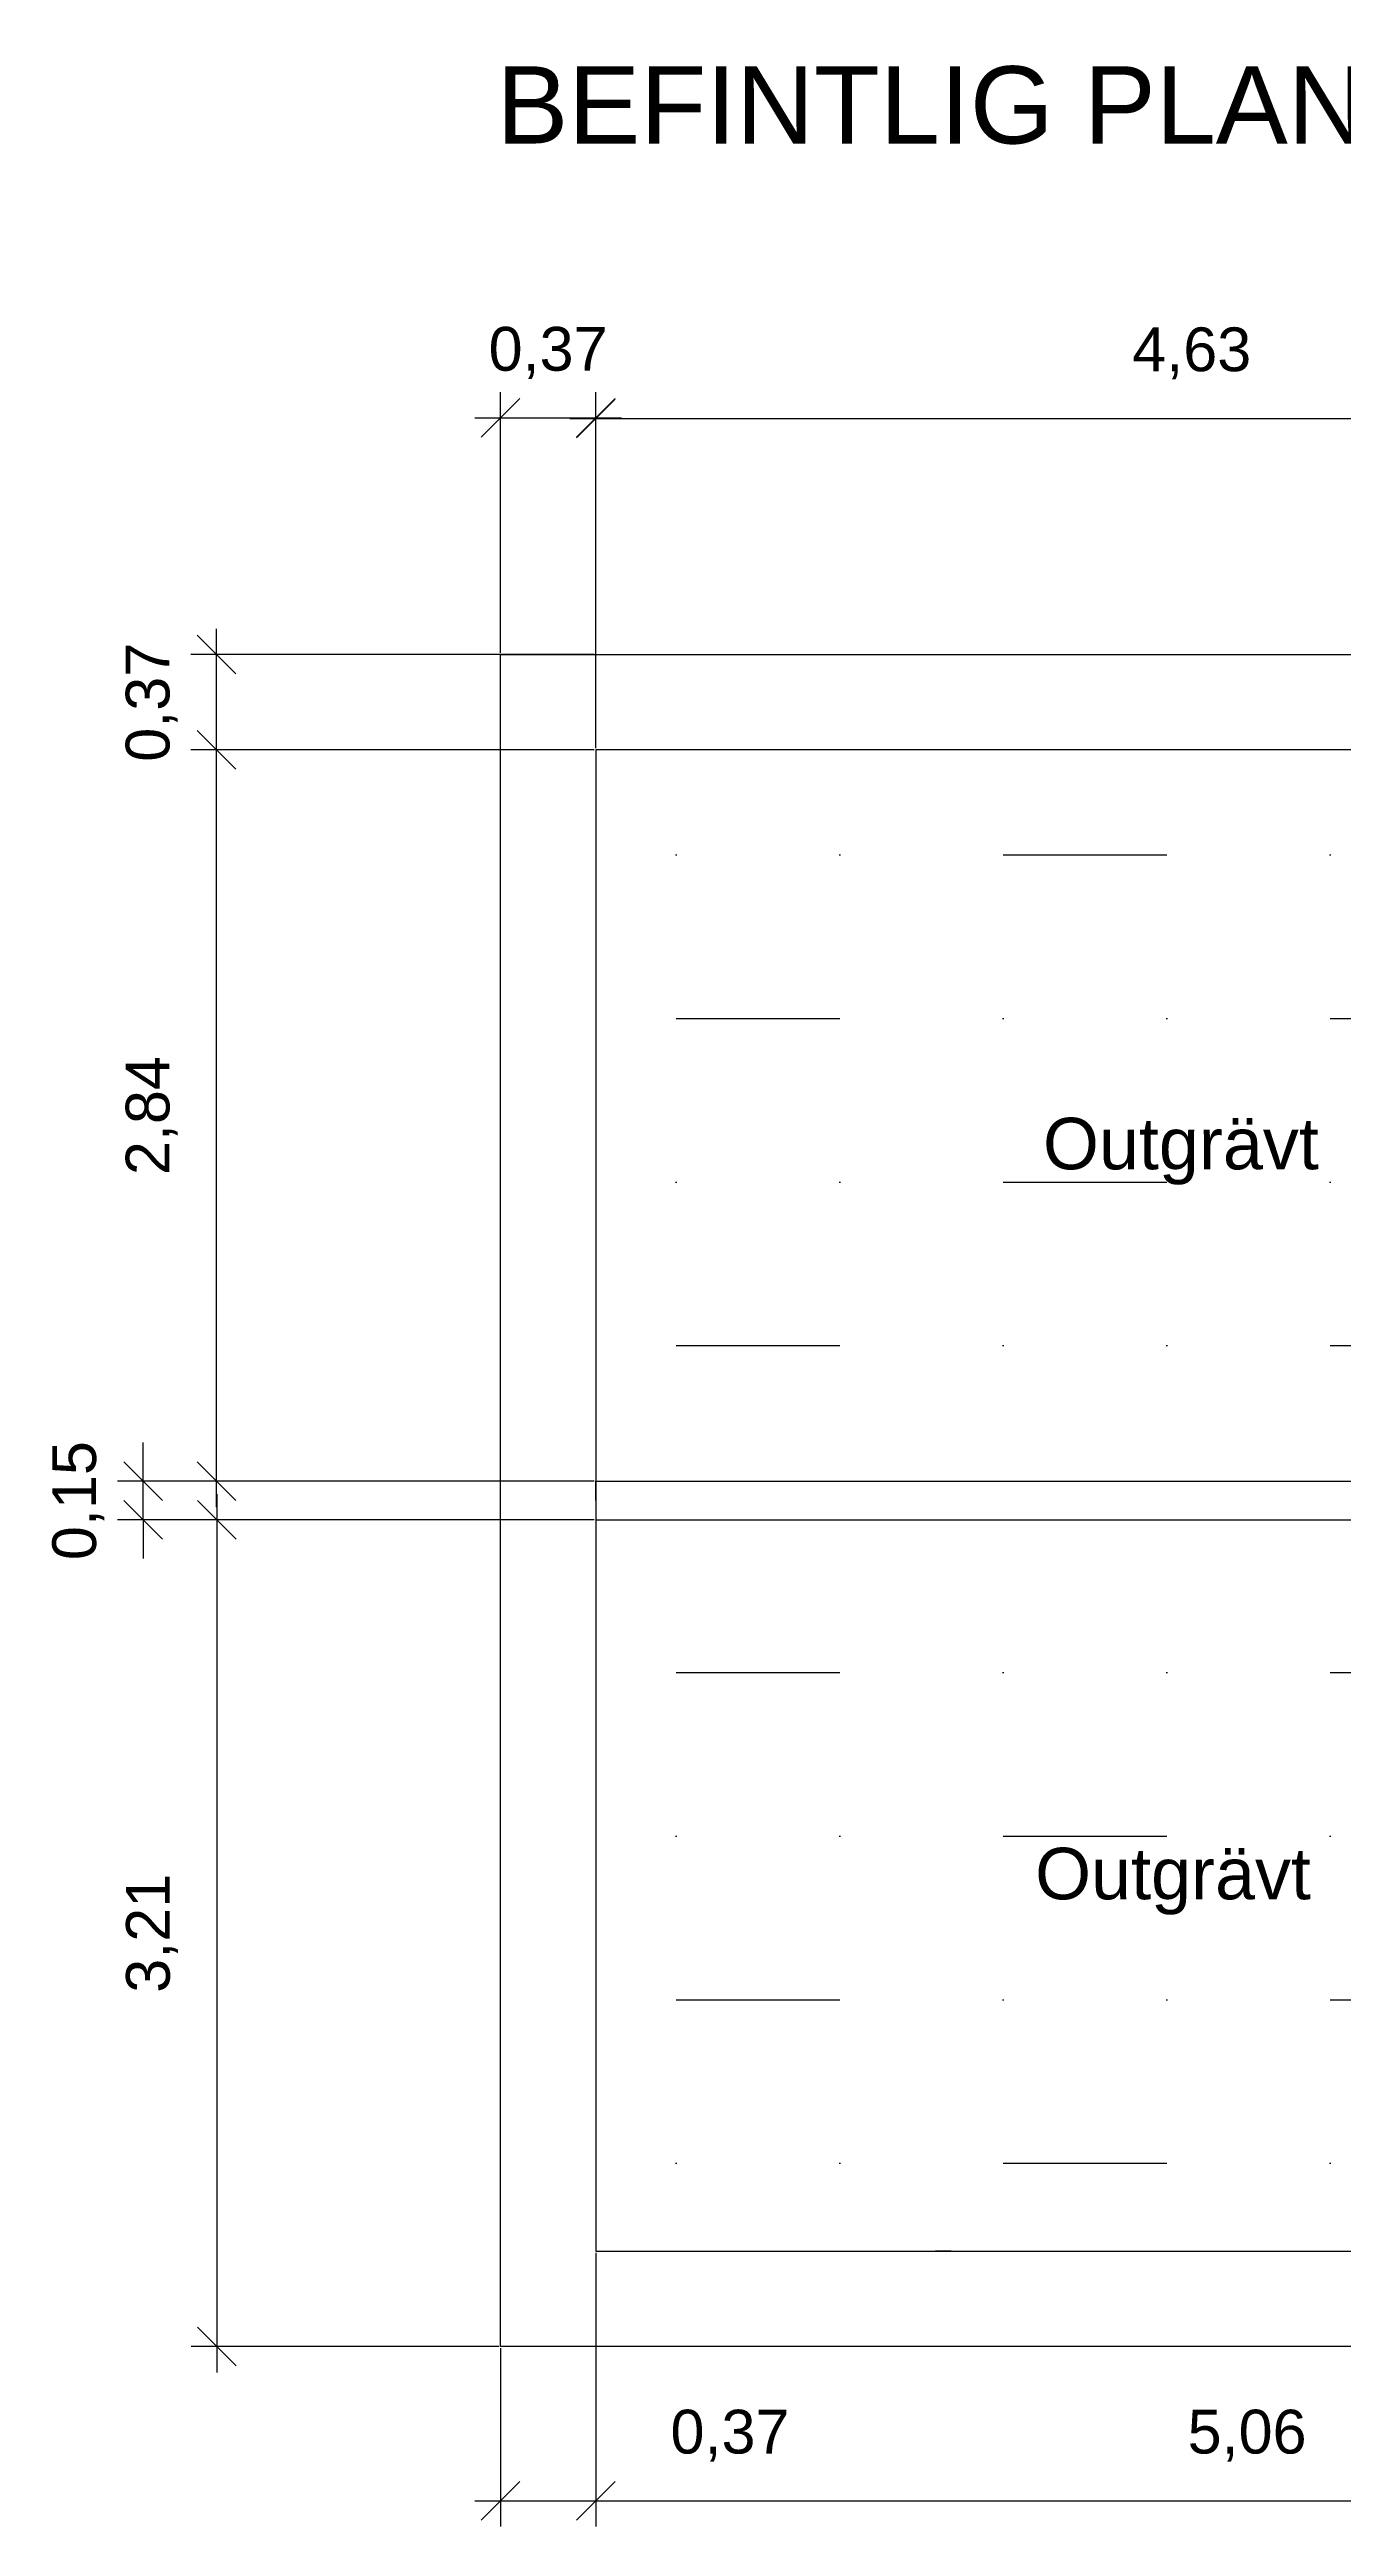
# Model space of a CAD drawing. Header units: millimetres. Extents: x -60009 to 113281, y -58228 to 411188.
# Drawn here: x 73529 to 78555, y 2685 to 12303 of the extents above; entities that cross this region are included whole.
import ezdxf

# ---------------------------------------------------------------- set-up
doc = ezdxf.new("R2010")
doc.units = ezdxf.units.MM
doc.layers.get('0').update_dxf_attribs({"color": 1})
for name, color, linetype in [('Angivelser', 7, 'Continuous'), ('Grundritningar', 1, 'Continuous'), ('Mått', 4, 'Continuous'), ('Rumsangivelser', 7, 'Continuous')]:
    doc.layers.add(name, color=color, linetype=linetype)
doc.styles.get("Standard").update_dxf_attribs({"font": 'Arial.ttf', "height": 170})
doc.dimstyles.new('ISO-25', dxfattribs={"dimscale": 10, "dimtxt": 2.5, "dimasz": 15, "dimexe": 10, "dimexo": 0.625, "dimgap": 15, "dimtad": 1, "dimlfac": 0.001, "dimtxsty": 'Standard', "dimblk": 'OBLIQUE', "dimblk1": 'OBLIQUE', "dimblk2": 'OBLIQUE', "dimcen": 20, "dimdle": 10, "dimadec": 0, "dimazin": 0, "dimtfac": 1, "dimtmove": 0, "dimatfit": 3, "dimldrblk": 'OPEN90', "dimfxl": 1, "dimarcsym": 0})

# ---------------------------------------------------------------- blocks, each defined once
blk = doc.blocks.new('_Oblique')
at = {"color": 0, "linetype": 'ByBlock', "lineweight": -2}
blk.add_line((-0.5, -0.5), (0.5, 0.5), dxfattribs=at)
blk = doc.blocks.new('*D43')
at = {"layer": 'Defpoints', "color": 0, "transparency": 16777216}
for p in [(75650.7, 6593.7), (74179.4, 3383.7), (75280.7, 3383.7)]:
    blk.add_point(p, dxfattribs=at)
at = {"layer": 'Mått', "color": 0, "lineweight": -2, "transparency": 16777216}
for p, q in [((74179.4, 6693.7), (74179.4, 3283.7)), ((75644.5, 6593.7), (74079.4, 6593.7)), ((75274.5, 3383.7), (74079.4, 3383.7))]:
    blk.add_line(p, q, dxfattribs=at)
at = {"layer": 'Mått', "color": 0, "lineweight": -2, "transparency": 16777216, "xscale": 150, "yscale": 150, "zscale": 150}
for p, rotation in [((74179.4, 6593.7), 90), ((74179.4, 3383.7), 270)]:
    blk.add_blockref('_Oblique', p, dxfattribs=dict(at, rotation=rotation))
at = {"layer": 'Mått', "color": 0, "transparency": 16777216, "insert": (73927, 4988.7), "char_height": 170, "attachment_point": 5, "rotation": 90}
blk.add_mtext('3,21', dxfattribs=at)
blk = doc.blocks.new('_Open90')
at = {"color": 0, "linetype": 'ByBlock', "lineweight": -2}
for p, q in [((0, 0), (-1, 0)), ((-0.5, 0.5), (0, 0)), ((0, 0), (-0.5, -0.5))]:
    blk.add_line(p, q, dxfattribs=at)
blk = doc.blocks.new('*D59')
at = {"layer": 'Defpoints', "color": 0, "transparency": 16777216}
for p in [(75650.7, 3753.7), (75280.7, 3383.7), (75650.7, 2785.4)]:
    blk.add_point(p, dxfattribs=at)
at = {"layer": 'Mått', "color": 0, "lineweight": -2, "transparency": 16777216}
for p, q in [((75650.7, 3747.5), (75650.7, 2685.4)), ((75280.7, 3377.5), (75280.7, 2685.4)), ((75180.7, 2785.4), (75650.7, 2785.4)), ((75650.7, 2785.4), (76543.7, 2785.4))]:
    blk.add_line(p, q, dxfattribs=at)
at = {"layer": 'Mått', "color": 0, "lineweight": -2, "transparency": 16777216, "xscale": 150, "yscale": 150, "zscale": 150, "rotation": 180}
blk.add_blockref('_Oblique', (75280.7, 2785.4), dxfattribs=at)
at = {"layer": 'Mått', "color": 0, "lineweight": -2, "transparency": 16777216, "xscale": 150, "yscale": 150, "zscale": 150}
blk.add_blockref('_Oblique', (75650.7, 2785.4), dxfattribs=at)
at = {"layer": 'Mått', "color": 0, "transparency": 16777216, "insert": (76172.2, 3037.7), "char_height": 170, "attachment_point": 5}
blk.add_mtext('0,37', dxfattribs=at)
blk = doc.blocks.new('*D60')
at = {"layer": 'Defpoints', "color": 0, "transparency": 16777216}
for p in [(75650.7, 3383.7), (80710.7, 3383.7), (80710.7, 2785.4)]:
    blk.add_point(p, dxfattribs=at)
at = {"layer": 'Mått', "color": 0, "lineweight": -2, "transparency": 16777216}
for p, q in [((75650.7, 3377.5), (75650.7, 2685.4)), ((80710.7, 3377.5), (80710.7, 2685.4)), ((75550.7, 2785.4), (80810.7, 2785.4))]:
    blk.add_line(p, q, dxfattribs=at)
at = {"layer": 'Mått', "color": 0, "lineweight": -2, "transparency": 16777216, "xscale": 150, "yscale": 150, "zscale": 150, "rotation": 180}
blk.add_blockref('_Oblique', (75650.7, 2785.4), dxfattribs=at)
at = {"layer": 'Mått', "color": 0, "lineweight": -2, "transparency": 16777216, "xscale": 150, "yscale": 150, "zscale": 150}
blk.add_blockref('_Oblique', (80710.7, 2785.4), dxfattribs=at)
at = {"layer": 'Mått', "color": 0, "transparency": 16777216, "insert": (78180.7, 3037.7), "char_height": 170, "attachment_point": 5}
blk.add_mtext('5,06', dxfattribs=at)
blk = doc.blocks.new('*D69')
at = {"layer": 'Defpoints', "color": 0, "transparency": 16777216}
for p in [(73893.1, 6743.7), (75650.7, 6743.7), (75650.7, 6593.7)]:
    blk.add_point(p, dxfattribs=at)
at = {"layer": 'Mått', "color": 0, "lineweight": -2, "transparency": 16777216}
for p, q in [((73893.1, 6743.7), (73893.1, 6893.7)), ((75644.5, 6743.7), (73793.1, 6743.7)), ((73893.1, 6593.7), (73893.1, 6743.7)), ((75644.5, 6593.7), (73793.1, 6593.7)), ((73893.1, 6593.7), (73893.1, 6443.7))]:
    blk.add_line(p, q, dxfattribs=at)
at = {"layer": 'Mått', "color": 0, "lineweight": -2, "transparency": 16777216, "xscale": 150, "yscale": 150, "zscale": 150}
for p, rotation in [((73893.1, 6743.7), 270), ((73893.1, 6593.7), 90)]:
    blk.add_blockref('_Oblique', p, dxfattribs=dict(at, rotation=rotation))
at = {"layer": 'Mått', "color": 0, "transparency": 16777216, "insert": (73640.7, 6668.7), "char_height": 170, "attachment_point": 5, "rotation": 90}
blk.add_mtext('0,15', dxfattribs=at)
blk = doc.blocks.new('*D70')
at = {"layer": 'Defpoints', "color": 0, "transparency": 16777216}
for p in [(74178.1, 9583.7), (75650.7, 9583.7), (75650.7, 6743.7)]:
    blk.add_point(p, dxfattribs=at)
at = {"layer": 'Mått', "color": 0, "lineweight": -2, "transparency": 16777216}
for p, q in [((74178.1, 6643.7), (74178.1, 9683.7)), ((75644.5, 9583.7), (74078.1, 9583.7)), ((75644.5, 6743.7), (74078.1, 6743.7))]:
    blk.add_line(p, q, dxfattribs=at)
at = {"layer": 'Mått', "color": 0, "lineweight": -2, "transparency": 16777216, "xscale": 150, "yscale": 150, "zscale": 150}
for p, rotation in [((74178.1, 9583.7), 90), ((74178.1, 6743.7), 270)]:
    blk.add_blockref('_Oblique', p, dxfattribs=dict(at, rotation=rotation))
at = {"layer": 'Mått', "color": 0, "transparency": 16777216, "insert": (73925.7, 8163.7), "char_height": 170, "attachment_point": 5, "rotation": 90}
blk.add_mtext('2,84', dxfattribs=at)
blk = doc.blocks.new('*D71')
at = {"layer": 'Defpoints', "color": 0, "transparency": 16777216}
for p in [(74178.2, 9953.7), (75650.7, 9953.7), (75650.7, 9583.7)]:
    blk.add_point(p, dxfattribs=at)
at = {"layer": 'Mått', "color": 0, "lineweight": -2, "transparency": 16777216}
for p, q in [((74178.2, 9483.7), (74178.2, 10053.7)), ((75644.5, 9953.7), (74078.2, 9953.7)), ((75644.5, 9583.7), (74078.2, 9583.7))]:
    blk.add_line(p, q, dxfattribs=at)
at = {"layer": 'Mått', "color": 0, "lineweight": -2, "transparency": 16777216, "xscale": 150, "yscale": 150, "zscale": 150}
for p, rotation in [((74178.2, 9953.7), 90), ((74178.2, 9583.7), 270)]:
    blk.add_blockref('_Oblique', p, dxfattribs=dict(at, rotation=rotation))
at = {"layer": 'Mått', "color": 0, "transparency": 16777216, "insert": (73925.8, 9768.7), "char_height": 170, "attachment_point": 5, "rotation": 90}
blk.add_mtext('0,37', dxfattribs=at)
blk = doc.blocks.new('*D72')
at = {"layer": 'Defpoints', "color": 0, "transparency": 16777216}
for p in [(75650.7, 10872.8), (75280.7, 9953.7), (75650.7, 9583.7)]:
    blk.add_point(p, dxfattribs=at)
at = {"layer": 'Mått', "color": 0, "lineweight": -2, "transparency": 16777216}
for p, q in [((75280.7, 9960), (75280.7, 10972.8)), ((75650.7, 9590), (75650.7, 10972.8)), ((75180.7, 10872.8), (75750.7, 10872.8))]:
    blk.add_line(p, q, dxfattribs=at)
at = {"layer": 'Mått', "color": 0, "lineweight": -2, "transparency": 16777216, "xscale": 150, "yscale": 150, "zscale": 150, "rotation": 180}
blk.add_blockref('_Oblique', (75280.7, 10872.8), dxfattribs=at)
at = {"layer": 'Mått', "color": 0, "lineweight": -2, "transparency": 16777216, "xscale": 150, "yscale": 150, "zscale": 150}
blk.add_blockref('_Oblique', (75650.7, 10872.8), dxfattribs=at)
at = {"layer": 'Mått', "color": 0, "transparency": 16777216, "insert": (75465.7, 11125.2), "char_height": 170, "attachment_point": 5}
blk.add_mtext('0,37', dxfattribs=at)
blk = doc.blocks.new('*D73')
at = {"layer": 'Defpoints', "color": 0, "transparency": 16777216}
for p in [(80280.7, 10870.8), (75650.7, 9953.7), (80280.7, 9583.7)]:
    blk.add_point(p, dxfattribs=at)
at = {"layer": 'Mått', "color": 0, "lineweight": -2, "transparency": 16777216}
for p, q in [((75650.7, 9960), (75650.7, 10970.8)), ((80280.7, 9590), (80280.7, 10970.8)), ((75550.7, 10870.8), (80380.7, 10870.8))]:
    blk.add_line(p, q, dxfattribs=at)
at = {"layer": 'Mått', "color": 0, "lineweight": -2, "transparency": 16777216, "xscale": 150, "yscale": 150, "zscale": 150, "rotation": 180}
blk.add_blockref('_Oblique', (75650.7, 10870.8), dxfattribs=at)
at = {"layer": 'Mått', "color": 0, "lineweight": -2, "transparency": 16777216, "xscale": 150, "yscale": 150, "zscale": 150}
blk.add_blockref('_Oblique', (80280.7, 10870.8), dxfattribs=at)
at = {"layer": 'Mått', "color": 0, "transparency": 16777216, "insert": (77965.7, 11123.2), "char_height": 170, "attachment_point": 5}
blk.add_mtext('4,63', dxfattribs=at)

msp = doc.modelspace()

# ---------------------------------------------------------------- hatches: boundary and pattern name
at = {"layer": 'Grundritningar'}
h = msp.add_hatch(dxfattribs=at)
h.set_pattern_fill('MUDST', color=256, scale=100)
h.set_pattern_definition([(0, (68342.5, 12349.8), (1270, 635), [635, -635, 0, -635, 0, -635])])
h.paths.add_polyline_path([(75650.736, 9583.707), (75650.736, 6743.707), (80280.736, 6743.707), (80280.736, 9583.707)])
h.paths.add_polyline_path([(75650.736, 3753.707), (77030.736, 3753.707), (80280.736, 3753.707), (80280.736, 6593.707), (75650.736, 6593.707)])
h.paths.add_polyline_path([(77323.053, 7833.018), (78519.505, 7833.018), (78519.505, 8221.831), (77323.053, 8221.831)], flags=24)
h.paths.add_polyline_path([(77292.554, 4998.505), (78489.007, 4998.505), (78489.007, 5387.318), (77292.554, 5387.318)], flags=24)

# ---------------------------------------------------------------- linework, layer by layer
for p, q in [((80280.736, 9583.707), (75650.736, 9583.707)), ((75650.736, 9583.707), (75650.736, 3753.707)), ((75650.736, 6668.707), (75650.736, 6743.707)), ((75650.736, 6743.707), (80280.736, 6743.707)), ((75650.736, 6743.707), (75650.736, 6673.707)), ((75650.736, 6703.707), (75650.736, 6668.707)), ((75650.736, 6668.707), (75650.736, 6593.707)), ((75650.736, 6593.707), (80280.736, 6593.707)), ((75650.736, 4583.707), (75650.736, 4523.707)), ((75650.736, 3753.707), (77030.736, 3753.707)), ((77030.736, 3753.707), (76970.736, 3753.707)), ((77030.736, 3753.707), (80280.736, 3753.707))]:
    msp.add_line(p, q, dxfattribs=at)
for points in [[(75280.736, 9253.707), (75280.736, 9953.707), (83370.736, 9953.707)], [(77030.736, 3383.707), (75280.736, 3383.707), (75280.736, 9253.707)], [(80710.736, 3383.707), (77030.736, 3383.707)]]:
    msp.add_lwpolyline(points, dxfattribs=at)

# ---------------------------------------------------------------- texts
at = {"layer": 'Angivelser'}
msp.add_text('BEFINTLIG PLANLÖSNING - KÄLLARE', height=300, dxfattribs=at).set_placement((75264.632, 11938.145))
at = {"layer": 'Rumsangivelser'}
for p in [(77387.855, 7955.119), (77357.356, 5120.605)]:
    msp.add_text('Outgrävt', height=200, dxfattribs=at).set_placement(p)

# ---------------------------------------------------------------- dimensions: what is measured, and where the dimension line sits
at = {"layer": 'Mått'}
dim = msp.add_linear_dim(base=(75650.736, 10872.791), p1=(75280.736, 9953.707), p2=(75650.736, 9583.707), dimstyle='ISO-25', dxfattribs=at)
dim.commit()
dim.dimension.update_dxf_attribs({"geometry": '*D72', "text_midpoint": (75465.736, 10872.791), "dimtype": 160})
for base, p1, p2, picture, middle in [((80280.736, 10870.802), (75650.736, 9953.707), (80280.736, 9583.707), '*D73', (77965.736, 11123.197)), ((75650.736, 2785.352), (75280.736, 3383.707), (75650.736, 3753.707), '*D59', (76172.223, 3037.747)), ((80710.736, 2785.352), (75650.736, 3383.707), (80710.736, 3383.707), '*D60', (78180.736, 3037.747))]:
    dim = msp.add_linear_dim(base=base, p1=p1, p2=p2, dimstyle='ISO-25', dxfattribs=at)
    dim.commit()
    dim.dimension.update_dxf_attribs({"geometry": picture, "text_midpoint": middle})
for base, p1, p2, picture, middle in [((74178.198, 9953.707), (75650.736, 9583.707), (75650.736, 9953.707), '*D71', (74178.198, 9768.707)), ((73893.07, 6743.707), (75650.736, 6593.707), (75650.736, 6743.707), '*D69', (73893.07, 6668.707))]:
    dim = msp.add_linear_dim(base=base, p1=p1, p2=p2, angle=90, dimstyle='ISO-25', dxfattribs=at)
    dim.commit()
    dim.dimension.update_dxf_attribs({"geometry": picture, "text_midpoint": middle, "dimtype": 160})
for base, p1, p2, picture, middle in [((74178.086, 9583.707), (75650.736, 6743.707), (75650.736, 9583.707), '*D70', (73925.691, 8163.707)), ((74179.396, 3383.707), (75650.736, 6593.707), (75280.736, 3383.707), '*D43', (73927.001, 4988.707))]:
    dim = msp.add_linear_dim(base=base, p1=p1, p2=p2, angle=90, dimstyle='ISO-25', dxfattribs=at)
    dim.commit()
    dim.dimension.update_dxf_attribs({"geometry": picture, "text_midpoint": middle})

doc.saveas('drawing.dxf')
